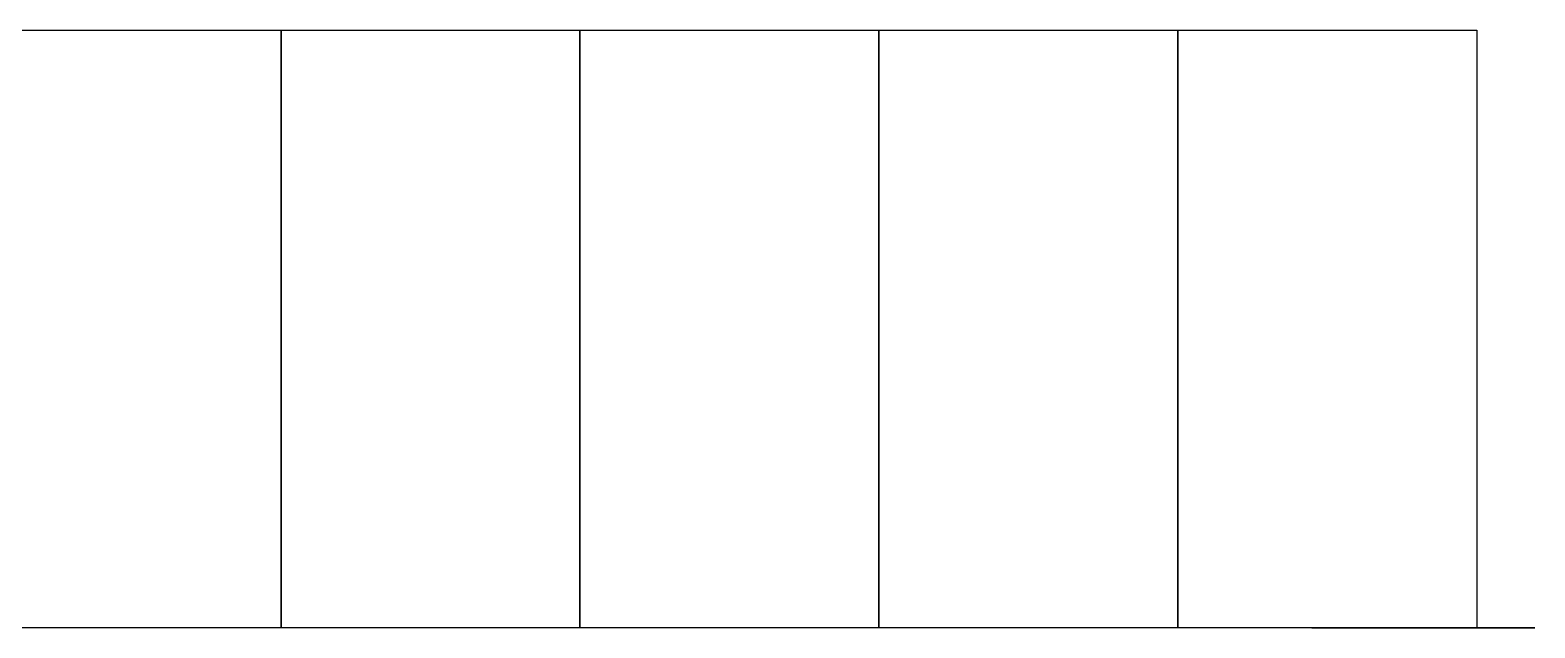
# Model space of a CAD drawing. Header units: millimetres. Extents: x 2433 to 8130, y 439 to 3000.
# Drawn here: x 6024.2 to 6507.4, y 2807.9 to 2999.9 of the extents above; entities that cross this region are included whole.
import ezdxf

# ---------------------------------------------------------------- set-up
doc = ezdxf.new("R2010")
doc.units = ezdxf.units.MM
doc.header["$LTSCALE"] = 100

msp = doc.modelspace()

# ---------------------------------------------------------------- linework, layer by layer
for p, q in [((6392.802, 2999.911), (6392.802, 2807.911)), ((6507.436, 2807.911), (5624.802, 2807.911)), ((6435.838, 2807.911), (6507.436, 2807.911))]:
    msp.add_line(p, q)
for points in [[(6104.802, 2999.911), (6104.802, 2807.911), (6008.802, 2807.911), (6008.802, 2999.911)], [(6200.802, 2999.911), (6200.802, 2807.911), (6104.802, 2807.911), (6104.802, 2999.911)], [(6296.802, 2999.911), (6296.802, 2807.911), (6200.802, 2807.911), (6200.802, 2999.911)], [(6392.802, 2999.911), (6392.802, 2807.911), (6296.802, 2807.911), (6296.802, 2999.911)], [(6488.802, 2999.911), (6488.802, 2807.911), (6392.802, 2807.911), (6392.802, 2999.911)]]:
    msp.add_lwpolyline(points, close=True)

doc.saveas('drawing.dxf')
